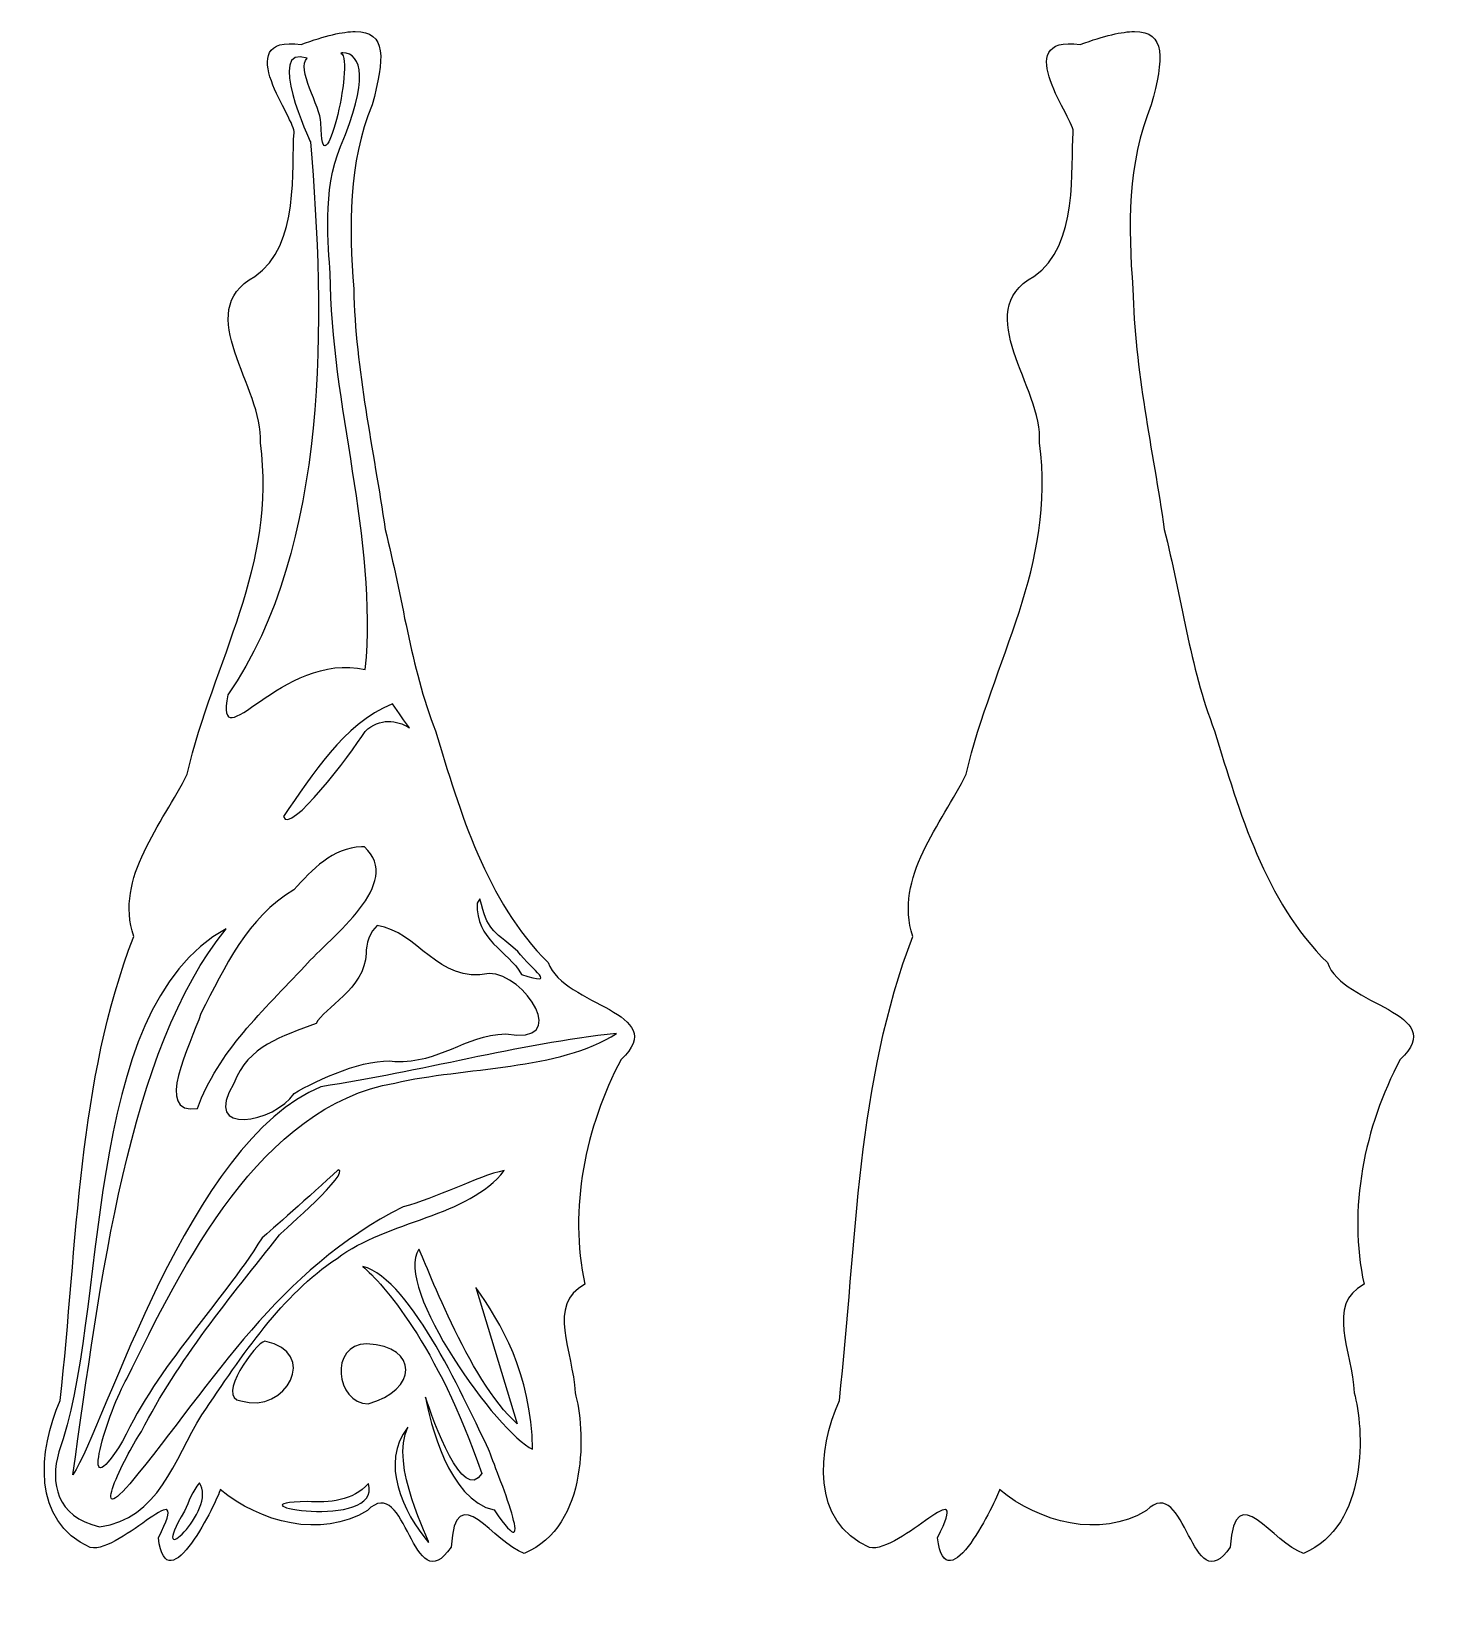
# Model space of a CAD drawing. Header units: centimetres. Extents: x -12.4 to 13.8, y -14.7 to 14.3.
import ezdxf

# ---------------------------------------------------------------- set-up
doc = ezdxf.new("R2010")
doc.units = ezdxf.units.CM
doc.header["$MEASUREMENT"] = 0
doc.layers.add('Layer 1', color=7, linetype='Continuous')

msp = doc.modelspace()

# ---------------------------------------------------------------- linework, layer by layer
at = {"layer": 'Layer 1'}
for points, knots in [([(-6.41656, 14.34087), (-6.64435, 14.34056), (-6.96751, 14.26431), (-7.41123, 14.1044), (-7.41123, 14.1044), (-8.76274, 14.2817), (-7.48193, 12.67533), (-7.54269, 12.48135), (-7.54269, 12.48135), (-7.59569, 11.85402), (-7.42559, 10.39823), (-8.26781, 9.83304), (-8.26781, 9.83304), (-9.4508, 9.17626), (-8.0953, 7.79136), (-8.1628, 6.76801), (-8.1628, 6.76801), (-7.85087, 4.50484), (-9.02722, 2.75848), (-9.51135, 0.67102), (-9.51135, 0.67102), (-9.95804, -0.24287), (-10.85537, -1.23812), (-10.49444, -2.31877), (-10.49444, -2.31877), (-11.53013, -4.99927), (-11.5285, -7.96322), (-11.84795, -10.8615), (-11.84795, -10.8615), (-12.25259, -11.79269), (-12.37728, -13.08225), (-11.29398, -13.57182), (-11.29398, -13.57182), (-10.71373, -13.68241), (-9.38079, -12.07883), (-10.04052, -13.3924), (-10.04052, -13.3924), (-9.88765, -14.65635), (-8.94533, -12.67859), (-8.90198, -12.50522), (-8.90198, -12.50522), (-8.16999, -13.10154), (-7.0535, -13.41425), (-6.19331, -12.88969), (-6.19331, -12.88969), (-5.4678, -12.15804), (-5.36564, -14.6142), (-4.65046, -13.56272), (-4.65046, -13.56272), (-4.56916, -12.2359), (-3.85466, -13.51092), (-3.30357, -13.67765), (-3.30357, -13.67765), (-2.09965, -13.17818), (-2.18251, -11.36746), (-2.36926, -10.72093), (-2.36926, -10.72093), (-2.40331, -9.95559), (-2.90096, -9.098), (-2.18653, -8.72333), (-2.18653, -8.72333), (-2.48925, -7.33943), (-2.18193, -5.82479), (-1.52094, -4.58508), (-1.52094, -4.58508), (-0.59531, -3.70804), (-2.57416, -3.61051), (-2.86287, -2.8008), (-2.86287, -2.8008), (-4.013, -1.66094), (-4.47893, -0.03706), (-4.94068, 1.46641), (-4.94068, 1.46641), (-5.39747, 2.65428), (-5.5507, 3.93979), (-5.86589, 5.17305), (-5.86589, 5.17305), (-6.07687, 6.64827), (-6.41175, 8.10582), (-6.44467, 9.604), (-6.44467, 9.604), (-6.52786, 10.74003), (-6.5496, 11.91981), (-6.10567, 12.99067), (-6.10567, 12.99067), (-5.8738, 13.84715), (-5.83443, 14.34166), (-6.41656, 14.34087)], [0, 0, 0, 0, 0.04347826, 0.04347826, 0.04347826, 0.04347826, 0.08695652, 0.08695652, 0.08695652, 0.08695652, 0.13043478, 0.13043478, 0.13043478, 0.13043478, 0.17391304, 0.17391304, 0.17391304, 0.17391304, 0.2173913, 0.2173913, 0.2173913, 0.2173913, 0.26086957, 0.26086957, 0.26086957, 0.26086957, 0.30434783, 0.30434783, 0.30434783, 0.30434783, 0.34782609, 0.34782609, 0.34782609, 0.34782609, 0.39130435, 0.39130435, 0.39130435, 0.39130435, 0.43478261, 0.43478261, 0.43478261, 0.43478261, 0.47826087, 0.47826087, 0.47826087, 0.47826087, 0.52173913, 0.52173913, 0.52173913, 0.52173913, 0.56521739, 0.56521739, 0.56521739, 0.56521739, 0.60869565, 0.60869565, 0.60869565, 0.60869565, 0.65217391, 0.65217391, 0.65217391, 0.65217391, 0.69565217, 0.69565217, 0.69565217, 0.69565217, 0.73913043, 0.73913043, 0.73913043, 0.73913043, 0.7826087, 0.7826087, 0.7826087, 0.7826087, 0.82608696, 0.82608696, 0.82608696, 0.82608696, 0.86956522, 0.86956522, 0.86956522, 0.86956522, 0.91304348, 0.91304348, 0.91304348, 0.91304348, 1, 1, 1, 1]), ([(-6.64559, 13.94647), (-6.2907, 13.94403), (-6.16637, 13.4415), (-6.6861, 12.22502), (-6.6861, 12.22502), (-7.02669, 11.42785), (-6.90765, 10.35483), (-6.8771, 9.89173), (-6.8771, 9.89173), (-6.86955, 7.47726), (-5.99777, 5.01935), (-6.23052, 2.59419), (-6.23052, 2.59419), (-7.77566, 2.94707), (-8.99226, 0.84514), (-8.76391, 2.12952), (-8.76391, 2.12952), (-6.87585, 4.84372), (-6.96911, 9.11017), (-7.24256, 12.31019), (-7.24256, 12.31019), (-7.24256, 12.31019), (-8.08564, 14.12355), (-7.30126, 13.84973), (-7.30126, 13.84973), (-7.50875, 13.66792), (-7.05639, 12.95311), (-7.04825, 12.66076), (-7.04825, 12.66076), (-7.03945, 11.25555), (-6.41305, 13.80454), (-6.68114, 13.94482), (-6.68114, 13.94482), (-6.66923, 13.94578), (-6.65703, 13.94655), (-6.64559, 13.94647)], [0, 0, 0, 0, 0.1, 0.1, 0.1, 0.1, 0.2, 0.2, 0.2, 0.2, 0.3, 0.3, 0.3, 0.3, 0.4, 0.4, 0.4, 0.4, 0.5, 0.5, 0.5, 0.5, 0.6, 0.6, 0.6, 0.6, 0.7, 0.7, 0.7, 0.7, 0.8, 0.8, 0.8, 0.8, 1, 1, 1, 1]), ([(-5.73277, 1.96498), (-5.61196, 1.78954), (-5.5087, 1.64577), (-5.41775, 1.52346), (-5.41775, 1.52346), (-5.65783, 1.66463), (-5.95518, 1.71434), (-6.23465, 1.45483), (-6.23465, 1.45483), (-6.50732, 1.01971), (-7.62937, -0.46173), (-7.73947, -0.11365), (-7.73947, -0.11365), (-7.19228, 0.66626), (-6.65718, 1.57013), (-5.73277, 1.96498)], [0, 0, 0, 0, 0.2, 0.2, 0.2, 0.2, 0.4, 0.4, 0.4, 0.4, 0.6, 0.6, 0.6, 0.6, 1, 1, 1, 1]), ([(-6.3008, -0.67093), (-6.28356, -0.67044), (-6.26629, -0.6706), (-6.24871, -0.67093), (-6.24871, -0.67093), (-5.51175, -1.3407), (-6.8512, -2.3131), (-7.34673, -2.8678), (-7.34673, -2.8678), (-8.10189, -3.67948), (-8.94551, -4.44145), (-9.32201, -5.48635), (-9.32201, -5.48635), (-10.14237, -5.61624), (-9.45134, -4.31605), (-9.25669, -3.73762), (-9.25669, -3.73762), (-8.81267, -2.87532), (-8.40991, -1.97707), (-7.54517, -1.45972), (-7.54517, -1.45972), (-7.20851, -1.08848), (-6.83525, -0.686), (-6.3008, -0.67093)], [0, 0, 0, 0, 0.14285714, 0.14285714, 0.14285714, 0.14285714, 0.28571429, 0.28571429, 0.28571429, 0.28571429, 0.42857143, 0.42857143, 0.42857143, 0.42857143, 0.57142857, 0.57142857, 0.57142857, 0.57142857, 0.71428571, 0.71428571, 0.71428571, 0.71428571, 1, 1, 1, 1]), ([(-4.12295, -1.62426), (-3.96229, -2.23131), (-3.92589, -2.16338), (-3.42346, -2.59412), (-3.42346, -2.59412), (-3.15456, -2.95423), (-2.65446, -3.24517), (-3.35483, -3.01911), (-3.35483, -3.01911), (-3.60175, -2.57608), (-4.20394, -2.38949), (-4.17008, -1.70612), (-4.17008, -1.70612), (-4.17008, -1.70612), (-4.12295, -1.62426), (-4.12295, -1.62426)], [0, 0, 0, 0, 0.2, 0.2, 0.2, 0.2, 0.4, 0.4, 0.4, 0.4, 0.6, 0.6, 0.6, 0.6, 1, 1, 1, 1]), ([(-8.79367, -2.17906), (-10.60849, -4.40271), (-11.11296, -8.72125), (-11.61644, -12.23488), (-11.61644, -12.23488), (-11.00937, -11.30509), (-9.48228, -6.08471), (-7.04742, -5.087), (-7.04742, -5.087), (-5.21902, -4.81265), (-3.4312, -4.30348), (-1.60693, -4.10556), (-1.60693, -4.10556), (-2.64892, -4.78923), (-4.41483, -4.72105), (-5.68565, -5.0192), (-5.68565, -5.0192), (-8.16427, -5.44052), (-9.6017, -8.381), (-10.62178, -10.46218), (-10.62178, -10.46218), (-10.94204, -10.98822), (-11.58815, -13.02623), (-10.6995, -11.61312), (-10.6995, -11.61312), (-10.03054, -10.19159), (-8.94038, -9.1521), (-8.13056, -7.86679), (-8.13056, -7.86679), (-7.9718, -7.73844), (-7.25545, -7.09781), (-6.72827, -6.61498), (-6.72827, -6.61498), (-6.49227, -6.65427), (-7.7299, -7.73503), (-7.81223, -7.8147), (-7.81223, -7.8147), (-8.72437, -8.97279), (-9.67722, -10.11407), (-10.35388, -11.43701), (-10.35388, -11.43701), (-10.58112, -11.75022), (-11.36869, -13.30371), (-10.56472, -12.39613), (-10.56472, -12.39613), (-8.99047, -10.48002), (-7.85238, -8.47253), (-5.53516, -7.29711), (-5.53516, -7.29711), (-4.93022, -7.14974), (-4.17683, -6.734), (-3.6715, -6.62738), (-3.6715, -6.62738), (-4.33152, -7.48906), (-5.81904, -7.54309), (-6.75142, -8.24713), (-6.75142, -8.24713), (-7.76979, -8.92223), (-8.48138, -10.01063), (-9.24098, -11.12447), (-9.24098, -11.12447), (-9.74763, -11.95478), (-10.0353, -13.05539), (-11.12614, -13.18657), (-11.12614, -13.18657), (-11.92433, -13.00009), (-12.03626, -12.38264), (-11.87359, -11.80906), (-11.87359, -11.80906), (-10.95864, -9.36209), (-11.49991, -3.65727), (-8.79367, -2.17906)], [0, 0, 0, 0, 0.05263158, 0.05263158, 0.05263158, 0.05263158, 0.10526316, 0.10526316, 0.10526316, 0.10526316, 0.15789474, 0.15789474, 0.15789474, 0.15789474, 0.21052632, 0.21052632, 0.21052632, 0.21052632, 0.26315789, 0.26315789, 0.26315789, 0.26315789, 0.31578947, 0.31578947, 0.31578947, 0.31578947, 0.36842105, 0.36842105, 0.36842105, 0.36842105, 0.42105263, 0.42105263, 0.42105263, 0.42105263, 0.47368421, 0.47368421, 0.47368421, 0.47368421, 0.52631579, 0.52631579, 0.52631579, 0.52631579, 0.57894737, 0.57894737, 0.57894737, 0.57894737, 0.63157895, 0.63157895, 0.63157895, 0.63157895, 0.68421053, 0.68421053, 0.68421053, 0.68421053, 0.73684211, 0.73684211, 0.73684211, 0.73684211, 0.78947368, 0.78947368, 0.78947368, 0.78947368, 0.84210526, 0.84210526, 0.84210526, 0.84210526, 0.89473684, 0.89473684, 0.89473684, 0.89473684, 1, 1, 1, 1]), ([(-6.01389, -2.12118), (-5.26071, -2.22009), (-4.90093, -3.19769), (-3.95179, -3.00092), (-3.95179, -3.00092), (-3.29126, -2.99987), (-2.42043, -4.34539), (-3.64504, -4.11052), (-3.64504, -4.11052), (-4.43709, -4.15331), (-4.83281, -4.64868), (-5.68729, -4.62067), (-5.68729, -4.62067), (-6.20301, -4.54832), (-7.12591, -4.95386), (-7.54351, -5.21102), (-7.54351, -5.21102), (-7.88729, -5.74581), (-9.26851, -6.0125), (-8.65145, -5.02664), (-8.65145, -5.02664), (-8.39056, -4.32451), (-7.76142, -4.1694), (-7.13671, -3.91952), (-7.13671, -3.91952), (-6.99438, -3.6375), (-6.23951, -3.28482), (-6.21646, -2.63133), (-6.21646, -2.63133), (-6.22699, -2.46643), (-6.13173, -2.21957), (-6.01389, -2.12118)], [0, 0, 0, 0, 0.11111111, 0.11111111, 0.11111111, 0.11111111, 0.22222222, 0.22222222, 0.22222222, 0.22222222, 0.33333333, 0.33333333, 0.33333333, 0.33333333, 0.44444444, 0.44444444, 0.44444444, 0.44444444, 0.55555556, 0.55555556, 0.55555556, 0.55555556, 0.66666667, 0.66666667, 0.66666667, 0.66666667, 0.77777778, 0.77777778, 0.77777778, 0.77777778, 1, 1, 1, 1]), ([(-5.2466, -8.07761), (-5.15271, -8.21936), (-4.33972, -10.50171), (-3.43255, -11.2923), (-3.43255, -11.2923), (-3.43255, -11.2923), (-4.19571, -8.78537), (-4.19571, -8.78537), (-4.19571, -8.78537), (-3.73959, -9.42233), (-3.17588, -10.35596), (-3.14978, -11.76028), (-3.14978, -11.76028), (-3.78279, -11.47561), (-5.72031, -8.77773), (-5.2466, -8.07761)], [0, 0, 0, 0, 0.2, 0.2, 0.2, 0.2, 0.4, 0.4, 0.4, 0.4, 0.6, 0.6, 0.6, 0.6, 1, 1, 1, 1]), ([(-6.27682, -8.39428), (-5.36149, -8.63984), (-4.36503, -10.9521), (-3.96254, -11.75862), (-3.96254, -11.75862), (-3.8144, -12.16241), (-3.00653, -14.12892), (-3.86001, -12.87897), (-3.86001, -12.87897), (-4.70551, -12.70052), (-5.04159, -11.23998), (-5.12257, -10.80447), (-5.12257, -10.80447), (-4.97869, -11.23097), (-4.43226, -12.78322), (-4.08656, -12.20511), (-4.08656, -12.20511), (-4.91199, -9.80528), (-5.9097, -8.71853), (-6.27682, -8.39428)], [0, 0, 0, 0, 0.16666667, 0.16666667, 0.16666667, 0.16666667, 0.33333333, 0.33333333, 0.33333333, 0.33333333, 0.5, 0.5, 0.5, 0.5, 0.66666667, 0.66666667, 0.66666667, 0.66666667, 1, 1, 1, 1]), ([(-8.08095, -9.77177), (-7.07288, -9.96534), (-7.68032, -11.12183), (-8.52247, -10.87144), (-8.52247, -10.87144), (-8.99522, -10.81955), (-8.23992, -9.79408), (-8.08095, -9.77177)], [0, 0, 0, 0, 0.33333333, 0.33333333, 0.33333333, 0.33333333, 1, 1, 1, 1]), ([(-6.20158, -9.8189), (-5.22802, -9.87402), (-5.26963, -10.67366), (-6.17843, -10.92602), (-6.17843, -10.92602), (-6.77601, -10.91213), (-6.90629, -9.83066), (-6.20158, -9.8189)], [0, 0, 0, 0, 0.33333333, 0.33333333, 0.33333333, 0.33333333, 1, 1, 1, 1]), ([(-5.44587, -11.35514), (-5.80147, -12.03504), (-5.02436, -13.48217), (-5.06636, -13.47677), (-5.06636, -13.47677), (-5.53521, -12.92129), (-5.96687, -12.01565), (-5.44587, -11.35514)], [0, 0, 0, 0, 0.33333333, 0.33333333, 0.33333333, 0.33333333, 1, 1, 1, 1]), ([(-9.28481, -12.3804), (-8.93648, -12.87139), (-10.2868, -14.12327), (-9.5618, -12.90047), (-9.5618, -12.90047), (-9.4771, -12.72384), (-9.4171, -12.5304), (-9.28481, -12.3804)], [0, 0, 0, 0, 0.33333333, 0.33333333, 0.33333333, 0.33333333, 1, 1, 1, 1]), ([(-6.17512, -12.39363), (-5.90572, -13.28164), (-8.87359, -12.75039), (-7.29547, -12.72271), (-7.29547, -12.72271), (-6.89967, -12.75655), (-6.45519, -12.70825), (-6.17512, -12.39363)], [0, 0, 0, 0, 0.33333333, 0.33333333, 0.33333333, 0.33333333, 1, 1, 1, 1])]:
    msp.add_open_spline(points, degree=3, knots=knots, dxfattribs=at)
at = {"layer": 'Layer 1', "color": 251}
msp.add_open_spline([(7.92926, 14.34087), (7.70147, 14.34056), (7.37831, 14.26431), (6.93459, 14.1044), (6.93459, 14.1044), (5.58308, 14.2817), (6.86389, 12.67533), (6.80313, 12.48135), (6.80313, 12.48135), (6.75013, 11.85402), (6.92023, 10.39823), (6.07801, 9.83304), (6.07801, 9.83304), (4.89502, 9.17626), (6.25052, 7.79136), (6.18302, 6.76801), (6.18302, 6.76801), (6.49495, 4.50484), (5.3186, 2.75848), (4.83447, 0.67102), (4.83447, 0.67102), (4.38778, -0.24287), (3.49045, -1.23812), (3.85138, -2.31877), (3.85138, -2.31877), (2.81569, -4.99927), (2.81732, -7.96322), (2.49787, -10.8615), (2.49787, -10.8615), (2.09323, -11.79269), (1.96854, -13.08225), (3.05184, -13.57182), (3.05184, -13.57182), (3.63209, -13.68241), (4.96503, -12.07883), (4.3053, -13.3924), (4.3053, -13.3924), (4.45817, -14.65635), (5.40049, -12.67859), (5.44384, -12.50522), (5.44384, -12.50522), (6.17583, -13.10154), (7.29232, -13.41425), (8.15251, -12.88969), (8.15251, -12.88969), (8.87802, -12.15803), (8.98018, -14.6142), (9.69536, -13.56272), (9.69536, -13.56272), (9.77666, -12.2359), (10.49116, -13.51092), (11.04225, -13.67765), (11.04225, -13.67765), (12.24617, -13.17817), (12.16331, -11.36746), (11.97656, -10.72093), (11.97656, -10.72093), (11.94251, -9.95559), (11.44486, -9.09799), (12.15929, -8.72333), (12.15929, -8.72333), (11.85657, -7.33943), (12.16389, -5.82479), (12.82488, -4.58508), (12.82488, -4.58508), (13.75051, -3.70804), (11.77166, -3.61051), (11.48295, -2.8008), (11.48295, -2.8008), (10.33282, -1.66091), (9.86689, -0.03703), (9.40514, 1.46643), (9.40514, 1.46643), (8.94835, 2.6543), (8.79511, 3.93982), (8.47993, 5.17308), (8.47993, 5.17308), (8.26895, 6.6483), (7.93407, 8.10585), (7.90115, 9.60402), (7.90115, 9.60402), (7.81796, 10.74005), (7.79622, 11.91983), (8.24015, 12.99069), (8.24015, 12.99069), (8.47202, 13.84717), (8.51139, 14.34168), (7.92926, 14.34089), (7.92926, 14.34089), (7.92926, 14.34089), (7.92926, 14.34087), (7.92926, 14.34087)], degree=3, knots=[0, 0, 0, 0, 0.04166667, 0.04166667, 0.04166667, 0.04166667, 0.08333333, 0.08333333, 0.08333333, 0.08333333, 0.125, 0.125, 0.125, 0.125, 0.16666667, 0.16666667, 0.16666667, 0.16666667, 0.20833333, 0.20833333, 0.20833333, 0.20833333, 0.25, 0.25, 0.25, 0.25, 0.29166667, 0.29166667, 0.29166667, 0.29166667, 0.33333333, 0.33333333, 0.33333333, 0.33333333, 0.375, 0.375, 0.375, 0.375, 0.41666667, 0.41666667, 0.41666667, 0.41666667, 0.45833333, 0.45833333, 0.45833333, 0.45833333, 0.5, 0.5, 0.5, 0.5, 0.54166667, 0.54166667, 0.54166667, 0.54166667, 0.58333333, 0.58333333, 0.58333333, 0.58333333, 0.625, 0.625, 0.625, 0.625, 0.66666667, 0.66666667, 0.66666667, 0.66666667, 0.70833333, 0.70833333, 0.70833333, 0.70833333, 0.75, 0.75, 0.75, 0.75, 0.79166667, 0.79166667, 0.79166667, 0.79166667, 0.83333333, 0.83333333, 0.83333333, 0.83333333, 0.875, 0.875, 0.875, 0.875, 0.91666667, 0.91666667, 0.91666667, 0.91666667, 1, 1, 1, 1], dxfattribs=at)

doc.saveas('drawing.dxf')
